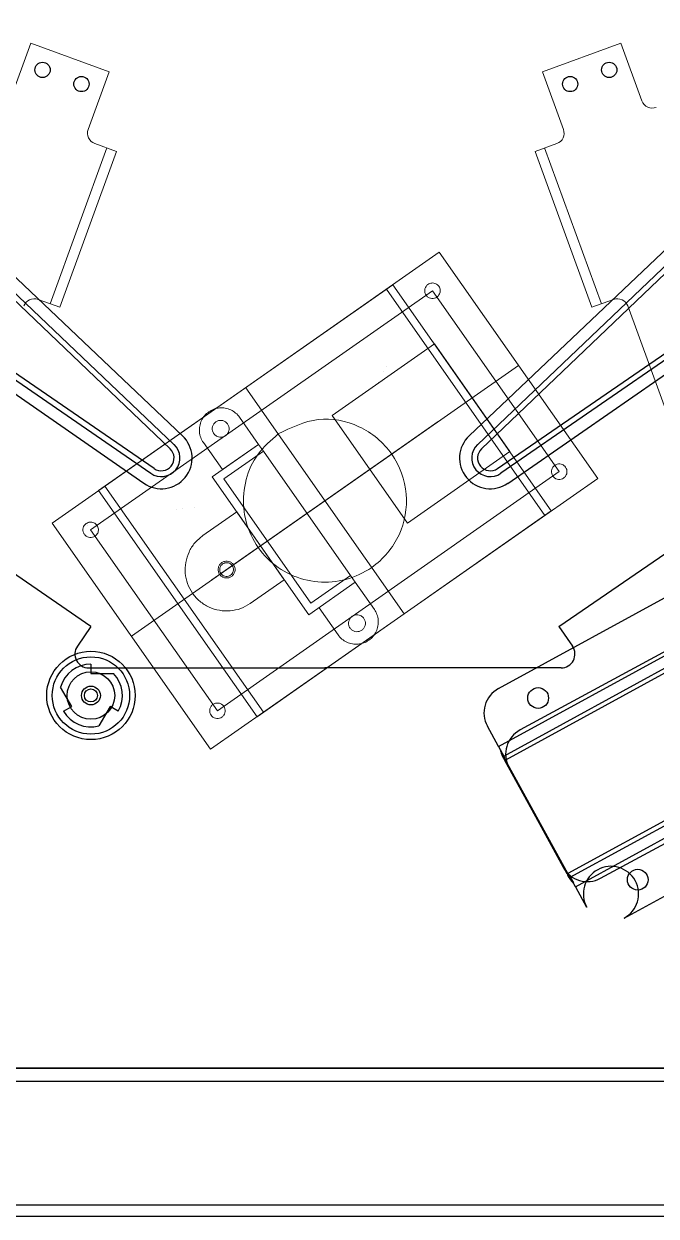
# Model space of a CAD drawing. Extents: x 0 to 23.1, y -2.3 to 46.
# Drawn here: x 7.89 to 13.61, y -1.34 to 9.46 of the extents above; entities that cross this region are included whole.
import ezdxf

# ---------------------------------------------------------------- set-up
doc = ezdxf.new("R2010")
doc.units = 0
doc.header["$LTSCALE"] = 5.77014
doc.header["$MEASUREMENT"] = 0
for name, color, linetype in [('3_250BIT_500TAB', 5, 'Continuous'), ('8_250BIT_500OUTLINE', 5, 'Continuous'), ('Z0_BOT_COMP', 5, 'Continuous'), ('Z0_RUBBER', 5, 'Continuous'), ('Z0_TOP_COMP', 5, 'Continuous')]:
    doc.layers.add(name, color=color, linetype=linetype)

msp = doc.modelspace()

# ---------------------------------------------------------------- linework, layer by layer
at = {"layer": '3_250BIT_500TAB', "color": 5, "linetype": 'Continuous', "lineweight": 25}
for p, q in [((14.667, 4.302), (12.382, 3.063)), ((13.111, 1.72), (15.395, 2.96)), ((12.282, 2.724), (12.772, 1.821))]:
    msp.add_line(p, q, dxfattribs=at)
for centre, start, end in [((12.502, 2.843), 118.4849, -151.5151), ((12.991, 1.94), -151.5151, -61.5151)]:
    msp.add_arc(centre, 0.25, start, end, dxfattribs=at)
at = {"layer": '8_250BIT_500OUTLINE', "color": 5, "linetype": 'Continuous', "lineweight": 25}
msp.add_line((1.5, 0), (21, 0), dxfattribs=at)
at = {"layer": 'Z0_BOT_COMP', "color": 4, "linetype": 'Continuous', "lineweight": 5}
for p, q in [((7.765, 8.759), (7.955, 9.281)), ((8.665, 9.023), (7.955, 9.281)), ((12.585, 9.023), (13.295, 9.281)), ((13.485, 8.759), (13.295, 9.281)), ((8.665, 9.023), (8.475, 8.501)), ((12.585, 9.023), (12.775, 8.501)), ((8.645, 8.333), (8.131, 6.922)), ((8.535, 8.373), (8.732, 8.301)), ((12.715, 8.373), (12.518, 8.301)), ((12.605, 8.333), (13.119, 6.922)), ((8.732, 8.301), (8.219, 6.89)), ((12.518, 8.301), (13.031, 6.89)), ((8.149, 4.936), (11.651, 7.388)), ((13.085, 5.34), (11.651, 7.388)), ((11.59, 7.04), (8.497, 4.875)), ((11.231, 7.094), (8.569, 5.23)), ((8.626, 5.27), (11.174, 7.054)), ((12.608, 5.006), (11.174, 7.054)), ((12.665, 5.047), (11.231, 7.094)), ((11.549, 7.098), (11.549, 7.098)), ((11.564, 7.077), (11.564, 7.077)), ((12.737, 5.402), (11.59, 7.04)), ((8.219, 6.89), (8.021, 6.962)), ((13.031, 6.89), (13.229, 6.962)), ((13.357, 6.902), (13.903, 5.402)), ((10.681, 5.91), (11.607, 6.558)), ((11.607, 6.558), (12.289, 5.583)), ((8.866, 3.912), (12.368, 6.364)), ((11.147, 6.31), (11.147, 6.31)), ((11.17, 6.357), (11.17, 6.357)), ((11.334, 4.114), (9.9, 6.162)), ((11.334, 4.114), (9.9, 6.162)), ((11.099, 6.21), (11.099, 6.21)), ((9.559, 5.954), (9.559, 5.954)), ((11.641, 5.855), (9.593, 4.421)), ((9.63, 5.853), (9.63, 5.853)), ((10.017, 5.649), (9.845, 5.895)), ((11.364, 4.935), (10.681, 5.91)), ((10.18, 5.763), (10.18, 5.763)), ((10.194, 5.743), (10.194, 5.743)), ((9.517, 5.665), (9.689, 5.42)), ((9.597, 5.355), (10.017, 5.649)), ((9.689, 5.42), (10.017, 5.649)), ((10.06, 5.588), (10.017, 5.649)), ((10.06, 5.588), (9.701, 5.337)), ((9.701, 5.337), (10.06, 5.588)), ((10.849, 4.461), (10.06, 5.588)), ((12.289, 5.583), (11.364, 4.935)), ((9.644, 3.237), (12.737, 5.402)), ((12.697, 5.459), (12.697, 5.459)), ((12.711, 5.438), (12.711, 5.438)), ((9.583, 2.888), (13.085, 5.34)), ((10.472, 4.106), (9.597, 5.355)), ((9.701, 5.337), (10.49, 4.21)), ((10.49, 4.21), (9.701, 5.337)), ((10.003, 3.182), (8.569, 5.23)), ((10.06, 3.223), (8.626, 5.27)), ((9.439, 5.075), (9.439, 5.075)), ((9.277, 5.059), (9.277, 5.059)), ((9.329, 5.064), (9.329, 5.064)), ((9.512, 4.823), (9.819, 5.038)), ((9.819, 5.038), (10.249, 4.423)), ((10.003, 3.182), (12.665, 5.047)), ((10.06, 3.223), (12.608, 5.006)), ((9.583, 2.888), (8.149, 4.936)), ((8.457, 4.932), (8.457, 4.932)), ((8.472, 4.911), (8.472, 4.911)), ((9.644, 3.237), (8.497, 4.875)), ((9.683, 4.578), (9.683, 4.578)), ((9.691, 4.567), (9.691, 4.567)), ((10.849, 4.461), (10.49, 4.21)), ((10.49, 4.21), (10.849, 4.461)), ((10.849, 4.461), (10.892, 4.4)), ((10.249, 4.423), (9.942, 4.208)), ((10.892, 4.4), (10.472, 4.106)), ((10.892, 4.4), (11.064, 4.154)), ((9.42, 4.3), (9.42, 4.3)), ((10.736, 3.925), (10.564, 4.17)), ((10.863, 4.092), (10.863, 4.092)), ((9.604, 3.294), (9.604, 3.294)), ((9.619, 3.273), (9.619, 3.273))]:
    msp.add_line(p, q, dxfattribs=at)
at = {"layer": 'Z0_BOT_COMP', "color": 4, "linetype": 'Continuous', "lineweight": 25}
for p, q in [((12.186, 3.437), (16.682, 5.899)), ((12.188, 2.913), (17.122, 5.615)), ((12.236, 2.826), (17.17, 5.527)), ((17.358, 5.586), (12.251, 2.789)), ((17.921, 4.558), (12.814, 1.762)), ((12.837, 1.729), (17.77, 4.431)), ((12.884, 1.642), (17.818, 4.344)), ((13.325, 1.358), (17.82, 3.82)), ((8.5, 3.66), (8.5, 3.575)), ((8.5, 3.575), (8.703, 3.575)), ((8.327, 3.275), (8.225, 3.451)), ((8.253, 3.232), (8.327, 3.275)), ((8.673, 3.275), (8.572, 3.099)), ((8.747, 3.232), (8.673, 3.275)), ((12.188, 2.913), (12.087, 3.098)), ((12.188, 2.913), (12.236, 2.826)), ((12.207, 2.878), (12.207, 2.878)), ((12.236, 2.826), (12.207, 2.878)), ((12.236, 2.826), (12.236, 2.826)), ((12.251, 2.789), (12.245, 2.786)), ((12.808, 1.759), (12.245, 2.786)), ((12.814, 1.762), (12.251, 2.789)), ((12.814, 1.762), (12.808, 1.759)), ((12.836, 1.729), (12.865, 1.677)), ((12.837, 1.729), (12.836, 1.729)), ((12.884, 1.642), (12.837, 1.729)), ((12.865, 1.677), (12.865, 1.677)), ((12.884, 1.642), (12.985, 1.457))]:
    msp.add_line(p, q, dxfattribs=at)
for centre, radius in [((8.062, 9.04), 0.069), ((13.189, 9.04), 0.069), ((8.414, 8.912), 0.069), ((12.836, 8.912), 0.069), ((8.5, 3.375), 0.085), ((8.5, 3.375), 0.059), ((12.546, 3.352), 0.0938), ((13.447, 1.707), 0.0938)]:
    msp.add_circle(centre, radius, dxfattribs=at)
for centre, radius, start, end in [((8.5, 3.375), 0.285, 90, 164.5679), ((8.5, 3.375), 0.285, -30, 44.5679), ((12.306, 3.218), 0.25, 118.7058, -151.2937), ((8.5, 3.375), 0.285, -150, -75.4321), ((12.441, 2.921), 0.238, -169.6168, -145.3733), ((12.329, 2.843), 0.0943, -169.6178, -145.3702), ((13.027, 1.851), 0.238, -157.2145, -132.9711), ((12.901, 1.798), 0.0943, -157.2177, -132.97), ((13.205, 1.578), 0.25, -61.2939, -151.294)]:
    msp.add_arc(centre, radius, start, end, dxfattribs=at)
at = {"layer": 'Z0_BOT_COMP', "color": 4, "linetype": 'Continuous', "lineweight": 5}
for points in [[(13.485, 8.759), (13.494, 8.734), (13.513, 8.714), (13.537, 8.703)], [(13.537, 8.703), (13.561, 8.692), (13.589, 8.691), (13.614, 8.7)], [(8.478, 8.424), (8.467, 8.448), (8.466, 8.476), (8.475, 8.501)], [(8.535, 8.373), (8.51, 8.382), (8.49, 8.4), (8.478, 8.424)], [(12.715, 8.373), (12.74, 8.382), (12.761, 8.4), (12.772, 8.424)], [(12.772, 8.424), (12.783, 8.448), (12.784, 8.476), (12.775, 8.501)], [(7.893, 6.902), (7.902, 6.927), (7.921, 6.947), (7.945, 6.958)], [(7.945, 6.958), (7.969, 6.97), (7.996, 6.971), (8.021, 6.962)], [(13.305, 6.958), (13.281, 6.97), (13.254, 6.971), (13.229, 6.962)], [(13.357, 6.902), (13.348, 6.927), (13.329, 6.947), (13.305, 6.958)]]:
    msp.add_open_spline(points, degree=3, dxfattribs=at)
for points, knots in [([(11.549, 7.098), (11.543, 7.092), (11.531, 7.081), (11.521, 7.059), (11.518, 7.034), (11.525, 7.01), (11.539, 6.99), (11.559, 6.975), (11.583, 6.969), (11.608, 6.971), (11.634, 6.983), (11.656, 7.009), (11.663, 7.047), (11.65, 7.082), (11.621, 7.106), (11.583, 7.114), (11.561, 7.103), (11.549, 7.098)], [0, 0, 0, 0, 0.055997, 0.111193, 0.16719, 0.223187, 0.278382, 0.334379, 0.390376, 0.445572, 0.501569, 0.58547, 0.666883, 0.750784, 0.834686, 0.916099, 1, 1, 1, 1]), ([(9.566, 5.944), (9.553, 5.933), (9.526, 5.911), (9.498, 5.865), (9.482, 5.815), (9.48, 5.762), (9.49, 5.71), (9.508, 5.68), (9.517, 5.665)], [0, 0, 0, 0, 0.167128, 0.332872, 0.5, 0.667128, 0.832872, 1, 1, 1, 1]), ([(9.845, 5.895), (9.834, 5.908), (9.811, 5.935), (9.766, 5.963), (9.716, 5.979), (9.663, 5.981), (9.611, 5.971), (9.581, 5.953), (9.566, 5.944)], [0, 0, 0, 0, 0.167128, 0.332872, 0.5, 0.667128, 0.832872, 1, 1, 1, 1]), ([(9.63, 5.853), (9.623, 5.847), (9.61, 5.835), (9.598, 5.81), (9.596, 5.783), (9.603, 5.757), (9.619, 5.735), (9.641, 5.72), (9.667, 5.713), (9.694, 5.715), (9.719, 5.726), (9.738, 5.746), (9.749, 5.77), (9.752, 5.797), (9.744, 5.823), (9.729, 5.845), (9.707, 5.861), (9.681, 5.868), (9.653, 5.866), (9.638, 5.857), (9.63, 5.853)], [0, 0, 0, 0, 0.055822, 0.110845, 0.166667, 0.222488, 0.277511, 0.333333, 0.389155, 0.444178, 0.5, 0.555822, 0.610845, 0.666667, 0.722489, 0.777512, 0.833333, 0.889155, 0.944178, 1, 1, 1, 1]), ([(10.194, 5.743), (10.128, 5.686), (9.998, 5.573), (9.891, 5.332), (9.867, 5.073), (9.935, 4.82), (10.085, 4.606), (10.299, 4.456), (10.551, 4.389), (10.812, 4.412), (11.088, 4.54), (11.317, 4.813), (11.386, 5.205), (11.25, 5.582), (10.944, 5.836), (10.545, 5.915), (10.312, 5.8), (10.194, 5.743)], [0, 0, 0, 0, 0.055997, 0.111193, 0.16719, 0.223187, 0.278382, 0.334379, 0.390376, 0.445572, 0.501569, 0.58547, 0.666883, 0.750784, 0.834686, 0.916099, 1, 1, 1, 1]), ([(12.697, 5.459), (12.69, 5.454), (12.678, 5.443), (12.668, 5.42), (12.666, 5.396), (12.672, 5.372), (12.686, 5.351), (12.707, 5.337), (12.73, 5.331), (12.755, 5.333), (12.778, 5.343), (12.795, 5.361), (12.806, 5.383), (12.808, 5.408), (12.801, 5.432), (12.787, 5.452), (12.767, 5.467), (12.743, 5.473), (12.718, 5.471), (12.704, 5.463), (12.697, 5.459)], [0, 0, 0, 0, 0.055822, 0.110845, 0.166667, 0.222489, 0.277512, 0.333333, 0.389155, 0.444178, 0.5, 0.555822, 0.610845, 0.666667, 0.722489, 0.777511, 0.833333, 0.889155, 0.944178, 1, 1, 1, 1]), ([(8.457, 4.932), (8.451, 4.927), (8.439, 4.916), (8.428, 4.893), (8.426, 4.869), (8.433, 4.845), (8.447, 4.824), (8.467, 4.81), (8.491, 4.804), (8.516, 4.806), (8.542, 4.818), (8.564, 4.844), (8.57, 4.881), (8.557, 4.917), (8.528, 4.941), (8.49, 4.949), (8.468, 4.938), (8.457, 4.932)], [0, 0, 0, 0, 0.055997, 0.111193, 0.16719, 0.223187, 0.278382, 0.334379, 0.390376, 0.445572, 0.501569, 0.58547, 0.666883, 0.750784, 0.834686, 0.916099, 1, 1, 1, 1]), ([(9.512, 4.823), (9.487, 4.802), (9.436, 4.76), (9.384, 4.675), (9.354, 4.581), (9.349, 4.482), (9.371, 4.386), (9.416, 4.298), (9.483, 4.225), (9.567, 4.172), (9.661, 4.142), (9.76, 4.138), (9.858, 4.158), (9.914, 4.191), (9.942, 4.208)], [0, 0, 0, 0, 0.083564, 0.166436, 0.25, 0.333564, 0.416436, 0.5, 0.583564, 0.666436, 0.75, 0.833564, 0.916436, 1, 1, 1, 1]), ([(9.683, 4.578), (9.676, 4.572), (9.663, 4.56), (9.652, 4.535), (9.649, 4.509), (9.656, 4.482), (9.672, 4.46), (9.694, 4.445), (9.72, 4.438), (9.747, 4.44), (9.772, 4.451), (9.791, 4.471), (9.803, 4.495), (9.805, 4.522), (9.798, 4.548), (9.782, 4.571), (9.76, 4.586), (9.734, 4.593), (9.707, 4.591), (9.691, 4.582), (9.683, 4.578)], [0, 0, 0, 0, 0.055822, 0.110845, 0.166667, 0.222488, 0.277511, 0.333333, 0.389155, 0.444178, 0.5, 0.555822, 0.610845, 0.666667, 0.722489, 0.777512, 0.833333, 0.889155, 0.944178, 1, 1, 1, 1]), ([(9.691, 4.567), (9.686, 4.562), (9.675, 4.552), (9.666, 4.532), (9.664, 4.51), (9.669, 4.488), (9.682, 4.47), (9.7, 4.458), (9.722, 4.452), (9.744, 4.454), (9.764, 4.463), (9.779, 4.479), (9.789, 4.499), (9.791, 4.521), (9.785, 4.542), (9.772, 4.56), (9.754, 4.573), (9.733, 4.579), (9.71, 4.577), (9.698, 4.57), (9.691, 4.567)], [0, 0, 0, 0, 0.055822, 0.110845, 0.166667, 0.222489, 0.277511, 0.333333, 0.389155, 0.444178, 0.5, 0.555822, 0.610845, 0.666667, 0.722489, 0.777511, 0.833333, 0.889155, 0.944178, 1, 1, 1, 1]), ([(10.736, 3.925), (10.747, 3.911), (10.769, 3.884), (10.814, 3.856), (10.865, 3.84), (10.917, 3.838), (10.969, 3.849), (11.016, 3.874), (11.055, 3.909), (11.083, 3.954), (11.099, 4.004), (11.101, 4.057), (11.09, 4.109), (11.073, 4.139), (11.064, 4.154)], [0, 0, 0, 0, 0.083564, 0.166436, 0.25, 0.333564, 0.416436, 0.5, 0.583564, 0.666436, 0.75, 0.833564, 0.916436, 1, 1, 1, 1]), ([(10.863, 4.092), (10.856, 4.086), (10.843, 4.074), (10.832, 4.049), (10.829, 4.022), (10.836, 3.996), (10.852, 3.974), (10.874, 3.958), (10.9, 3.951), (10.927, 3.954), (10.952, 3.965), (10.971, 3.984), (10.982, 4.009), (10.985, 4.036), (10.978, 4.062), (10.962, 4.084), (10.94, 4.1), (10.914, 4.107), (10.886, 4.105), (10.871, 4.096), (10.863, 4.092)], [0, 0, 0, 0, 0.055822, 0.110845, 0.166667, 0.222489, 0.277511, 0.333333, 0.389155, 0.444178, 0.5, 0.555822, 0.610845, 0.666667, 0.722489, 0.777512, 0.833333, 0.889155, 0.944178, 1, 1, 1, 1]), ([(9.604, 3.294), (9.598, 3.289), (9.586, 3.278), (9.575, 3.255), (9.573, 3.23), (9.58, 3.206), (9.594, 3.186), (9.614, 3.172), (9.638, 3.165), (9.663, 3.168), (9.685, 3.178), (9.703, 3.196), (9.713, 3.218), (9.716, 3.243), (9.709, 3.267), (9.695, 3.287), (9.675, 3.301), (9.651, 3.308), (9.626, 3.306), (9.611, 3.298), (9.604, 3.294)], [0, 0, 0, 0, 0.055822, 0.110845, 0.166667, 0.222489, 0.277512, 0.333333, 0.389155, 0.444178, 0.5, 0.555822, 0.610845, 0.666667, 0.722489, 0.777511, 0.833333, 0.889155, 0.944178, 1, 1, 1, 1])]:
    msp.add_open_spline(points, degree=3, knots=knots, dxfattribs=at)
at = {"layer": 'Z0_RUBBER', "color": 2, "linetype": 'Continuous', "lineweight": 25}
for radius in [0.4, 0.215]:
    msp.add_circle((8.5, 3.375), radius, dxfattribs=at)
at = {"layer": 'Z0_TOP_COMP', "color": 4, "linetype": 'Continuous', "lineweight": 25}
for p, q in [((8.5, 4), (0.562, 9.457)), ((12.734, 4), (20.671, 9.457)), ((9.253, 5.646), (7.452, 7.362)), ((9.329, 5.726), (7.526, 7.439)), ((11.921, 5.726), (13.724, 7.439)), ((11.997, 5.646), (13.798, 7.362)), ((7.419, 7.326), (9.217, 5.608)), ((13.832, 7.326), (12.033, 5.608)), ((9.072, 5.43), (7.024, 6.84)), ((12.178, 5.43), (14.227, 6.84)), ((8.979, 5.296), (6.935, 6.713)), ((6.996, 6.8), (9.042, 5.387)), ((14.254, 6.8), (12.208, 5.387)), ((12.271, 5.296), (14.315, 6.713)), ((8.5, 4), (8.377, 3.821)), ((12.734, 4), (12.857, 3.821)), ((8.48, 3.625), (10.617, 3.625)), ((12.754, 3.625), (10.617, 3.625)), ((21.25, 0), (0, 0)), ((21.25, 0), (0, 0)), ((21.25, -0.121), (1.75, -0.121)), ((21.25, -1.24), (1.75, -1.24)), ((1.75, -1.34), (21.25, -1.34)), ((1.75, -1.34), (21.25, -1.34))]:
    msp.add_line(p, q, dxfattribs=at)
at = {"layer": 'Z0_TOP_COMP', "color": 6, "linetype": 'Continuous', "lineweight": 25}
msp.add_circle((8.5, 3.375), 0.35, dxfattribs=at)
at = {"layer": 'Z0_TOP_COMP', "color": 4, "linetype": 'Continuous', "lineweight": 25}
for centre, radius, start, end in [((9.137, 5.525), 0.278, -124.7292, 46.4792), ((12.113, 5.525), 0.278, 133.5208, -55.2708), ((9.137, 5.525), 0.168, -124.6368, 46.3868), ((12.113, 5.525), 0.168, 133.6132, -55.3632), ((9.137, 5.525), 0.115, -124.5534, 46.3034), ((12.113, 5.525), 0.115, 133.6966, -55.4466), ((8.48, 3.75), 0.125, 145.4915, -90), ((12.754, 3.75), 0.125, -90, 34.5085)]:
    msp.add_arc(centre, radius, start, end, dxfattribs=at)

doc.saveas('drawing.dxf')
